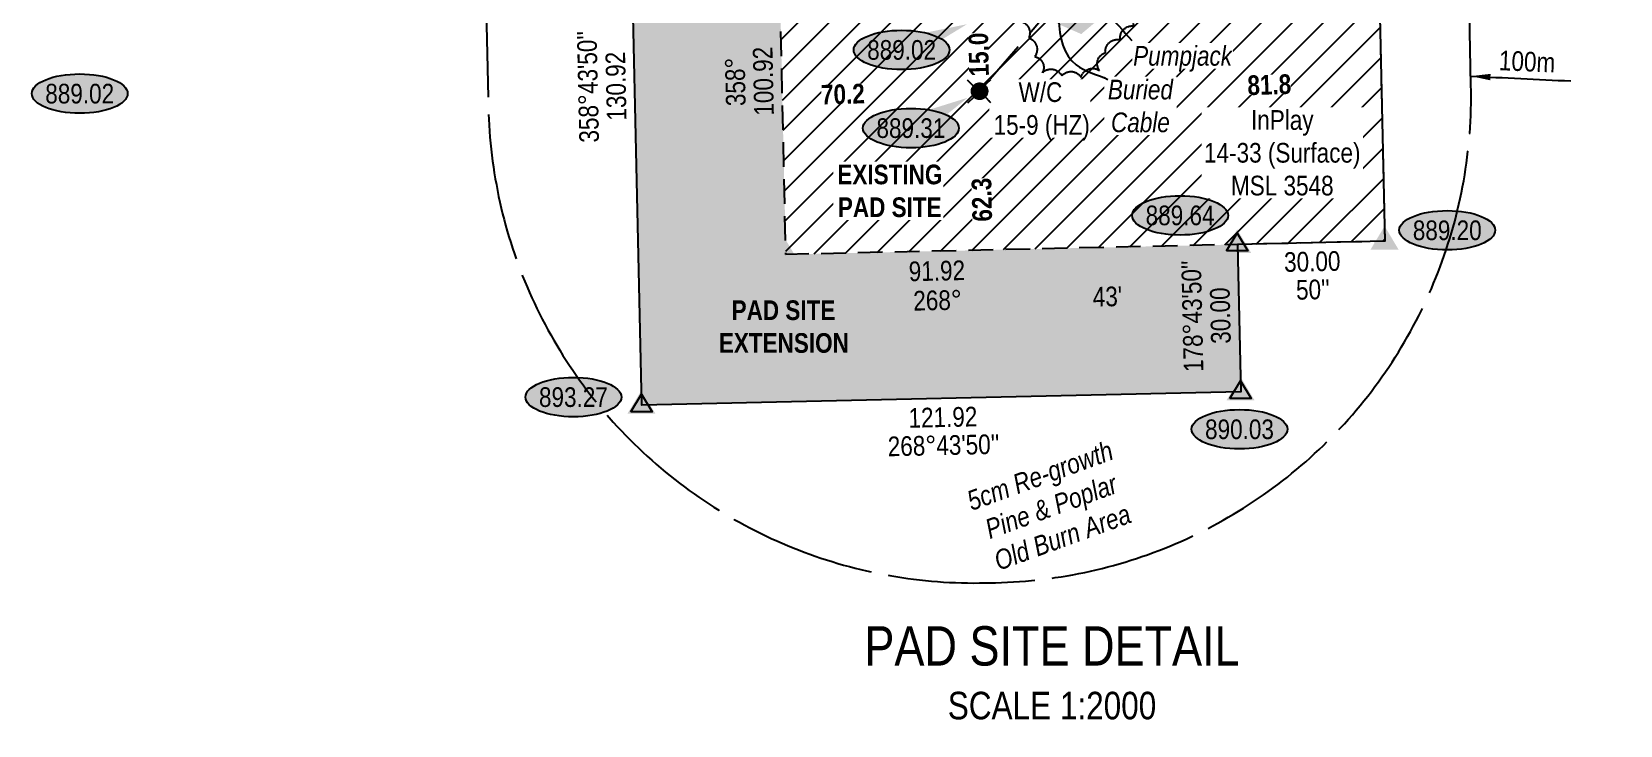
# Model space of a CAD drawing. Extents: x 605887 to 611946, y 5883916 to 5888528.
# Drawn here: x 607028 to 607836, y 5883916 to 5884268 of the extents above; entities that cross this region are included whole.
import ezdxf
from ezdxf.enums import TextEntityAlignment as Align

# ---------------------------------------------------------------- set-up
doc = ezdxf.new("R2010")
doc.units = 0
doc.header["$LTSCALE"] = 5
for name, pattern in [('0', [1, 1, 0]), ('foc-ACCESSROAD', [3.75, 2.5, -1.25]), ('foc-BUFFER', [16.75, 15, -1.75]), ('foc-DRILLPATH', [14.75, 6, -1.75, 1.75, -1.75, 1.75, -1.75])]:
    doc.linetypes.add(name, pattern=pattern)
for name, color, linetype in [('AS-CABLE', 224, 'foc-CABLE'), ('AS-ROADS', 254, 'Continuous'), ('AUX-BUFFER', 7, 'foc-BUFFER'), ('C-WS', 13, 'foc-ACCESSROAD'), ('DETAIL-T', 7, 'Continuous'), ('L-BD', 7, 'Continuous'), ('L-MON', 1, 'Continuous'), ('P-ELEVATION', 7, 'Continuous'), ('P-PDRILLPATH', 12, 'foc-DRILLPATH'), ('P-PROPOSED', 10, 'Continuous'), ('P-PROPOSED-H', 21, 'Continuous'), ('P-TXT', 4, 'Continuous'), ('T-BUSH', 110, '0'), ('T-BUSH-T', 110, 'Continuous')]:
    doc.layers.add(name, color=color, linetype=linetype)
doc.layers.add('C-AR-T', color=13, linetype='Continuous', lineweight=9)
doc.layers.add('T-TEXT', color=48, linetype='Continuous', lineweight=18)
doc.layers.add('P-PROPOSED-EXISTING-H', color=7, linetype='Continuous', true_color=0xffeebd)
doc.styles.add('80', font='ARIALN.TTF', dxfattribs={"height": 10})
doc.styles.add('80CG', font='ARIALN.TTF', dxfattribs={"height": 10})
doc.styles.add('80L', font='ARIALN.TTF', dxfattribs={"height": 10})
doc.styles.add('80LS', font='ARIALNI.TTF', dxfattribs={"height": 10})
doc.styles.add('foc-LtypeFont', font='ARIALN.TTF', dxfattribs={"height": 7.35})
doc.linetypes.add('foc-CABLE', pattern='A,2,-1,["C",foc-LtypeFont,S=0.2,R=0,X=-0.625,Y=-0.75],-1.24,8', length=12.24)
doc.dimstyles.new('CG2011', dxfattribs={"dimscale": 5, "dimtxt": 9, "dimasz": 2, "dimexe": 0.2, "dimexo": 0.0625, "dimgap": 0.5, "dimtad": 0, "dimtih": 1, "dimtoh": 1, "dimzin": 0, "dimdsep": 46, "dimtxsty": '80CG', "dimcen": 0.1, "dimse1": 1, "dimse2": 1, "dimclrd": 256, "dimclrt": 256, "dimaunit": 1, "dimadec": 4, "dimazin": 0, "dimtfac": 0.06, "dimtofl": 0, "dimtmove": 0, "dimatfit": 1, "dimfxl": 0.2, "dimtolj": 1, "dimtzin": 0, "dimlwd": -1, "dimarcsym": 0})
doc.dimstyles.new('Compass 5 000', dxfattribs={"dimscale": 5, "dimtxt": 9, "dimasz": 2, "dimexe": 0.2, "dimexo": 0.0625, "dimgap": 0.5, "dimtad": 0, "dimtih": 1, "dimtoh": 1, "dimzin": 0, "dimdsep": 46, "dimtxsty": '80CG', "dimcen": 0.1, "dimse1": 1, "dimse2": 1, "dimclrd": 256, "dimclrt": 256, "dimaunit": 1, "dimadec": 4, "dimazin": 0, "dimtfac": 0.06, "dimtofl": 0, "dimtmove": 0, "dimatfit": 1, "dimfxl": 0.2, "dimtolj": 1, "dimtzin": 0, "dimlwd": -1, "dimarcsym": 0})

# ---------------------------------------------------------------- blocks, each defined once
blk = doc.blocks.new('WC')
at = {"layer": 'L-MON'}
h = blk.add_hatch(color=255, dxfattribs=at)
h.dxf.hatch_style = 1
edge = h.paths.add_edge_path()
edge.add_arc((0, 0), 0.9, 0, 360)
at = {"layer": 'L-MON', "color": 240, "flags": 128}
for points in [[(-0.62, 0.5), (-1.23, 1.12)], [(0.52, 0.61), (1.13, 1.21)], [(-1.18, -1.18), (-0.56, -0.57)], [(1.16, -1.18), (0.56, -0.57)]]:
    blk.add_lwpolyline(points, dxfattribs=at)
at = {"layer": 'L-MON', "color": 240}
for radius in [0.8, 0.373]:
    blk.add_circle((0, 0), radius, dxfattribs=at)
blk = doc.blocks.new('STRIA')
blk.add_hatch(color=255).paths.add_polyline_path([(-0.04, 1.52), (-1.47, -0.87), (1.39, -0.87)])
blk = doc.blocks.new('STRIAA')
blk.add_blockref('STRIA', (0, 0))
blk = doc.blocks.new('STRIB')
at = {"color": 1}
blk.add_solid([(-1.12, -0.67), (-0.04, 1.13), (1.04, -0.67)], dxfattribs=at)
blk = doc.blocks.new('STRIBB')
blk.add_blockref('STRIB', (0, 0))
blk = doc.blocks.new('STRICC')
for name in ['STRIAA', 'STRIBB']:
    blk.add_blockref(name, (0, 0))
blk = doc.blocks.new('fdspike')
blk.add_blockref('STRICC', (0, 0))
blk = doc.blocks.new('TRIA')
blk.add_hatch(color=255).paths.add_polyline_path([(-0.04, 1.52), (-1.47, -0.87), (1.39, -0.87)])
blk = doc.blocks.new('TRIAA')
blk.add_blockref('TRIA', (0, 0))
blk = doc.blocks.new('TRIB')
at = {"color": 1}
blk.add_lwpolyline([(-1.12, -0.67), (-0.04, 1.13), (1.04, -0.67)], close=True, dxfattribs=at)
blk = doc.blocks.new('TRIBB')
blk.add_blockref('TRIB', (0, 0))
blk = doc.blocks.new('TRICC')
for name in ['TRIAA', 'TRIBB']:
    blk.add_blockref(name, (0, 0))
blk = doc.blocks.new('plspike')
blk.add_blockref('TRICC', (0, 0))
blk = doc.blocks.new('*U441')
at = {"layer": 'P-ELEVATION'}
h = blk.add_hatch(color=111, dxfattribs=at)
h.dxf.hatch_style = 1
edge = h.paths.add_edge_path()
edge.add_ellipse((0, 0), major_axis=(-24.38, 0), ratio=0.410256, start_angle=0, end_angle=360)
at = {"layer": 'P-ELEVATION', "color": 7, "flags": 128}
blk.add_lwpolyline([(0, 0, 12.5, 0, 0), (12.61, 1.84, 0, 0, 0)], format="xyseb", dxfattribs=at)
at = {"layer": 'P-ELEVATION', "color": 7}
blk.add_ellipse((0, 0), major_axis=(-24.38, 0), ratio=0.410256, dxfattribs=at)
at = {"layer": 'P-ELEVATION', "style": '80'}
blk.add_attdef('ELEVATION', text='', height=10, dxfattribs=at).set_placement((0, 0), align=Align.MIDDLE_CENTER)
blk = doc.blocks.new('*U512')
at = {"layer": 'P-ELEVATION'}
h = blk.add_hatch(color=111, dxfattribs=at)
h.dxf.hatch_style = 1
edge = h.paths.add_edge_path()
edge.add_ellipse((0, 0), major_axis=(-24.38, 0), ratio=0.410256, start_angle=0, end_angle=360)
at = {"layer": 'P-ELEVATION', "color": 7, "flags": 128}
blk.add_lwpolyline([(0, 0, 12.5, 0, 0), (28.78, 15.41, 0, 0, 0)], format="xyseb", dxfattribs=at)
at = {"layer": 'P-ELEVATION', "color": 7}
blk.add_ellipse((0, 0), major_axis=(-24.38, 0), ratio=0.410256, dxfattribs=at)
at = {"layer": 'P-ELEVATION', "style": '80'}
blk.add_attdef('ELEVATION', text='', height=10, dxfattribs=at).set_placement((0, 0), align=Align.MIDDLE_CENTER)
blk = doc.blocks.new('*U510')
at = {"layer": 'P-ELEVATION'}
h = blk.add_hatch(color=111, dxfattribs=at)
h.dxf.hatch_style = 1
edge = h.paths.add_edge_path()
edge.add_ellipse((0, 0), major_axis=(-24.38, 0), ratio=0.410256, start_angle=0, end_angle=360)
at = {"layer": 'P-ELEVATION', "color": 7, "flags": 128}
blk.add_lwpolyline([(0, 0, 12.5, 0, 0), (33.27, 13.07, 0, 0, 0)], format="xyseb", dxfattribs=at)
at = {"layer": 'P-ELEVATION', "color": 7}
blk.add_ellipse((0, 0), major_axis=(-24.38, 0), ratio=0.410256, dxfattribs=at)
at = {"layer": 'P-ELEVATION', "style": '80'}
blk.add_attdef('ELEVATION', text='', height=10, dxfattribs=at).set_placement((0, 0), align=Align.MIDDLE_CENTER)

msp = doc.modelspace()

# ---------------------------------------------------------------- hatches: boundary and pattern name
at = {"layer": 'P-PROPOSED-EXISTING-H'}
h = msp.add_hatch(dxfattribs=at)
h.set_pattern_fill('ANSI31', color=256, scale=3.498778)
h.set_pattern_definition([(45, (6458.071, 2441.171), (-7.854980424, 7.854980424), [])])
h.paths.add_polyline_path([(607557.144, 5884462.933), (607709.458, 5884466.307), (607716.206, 5884161.704), (607411.602, 5884154.956), (607404.854, 5884459.559), (607506.876, 5884461.819), (607501.646, 5884697.9), (607551.914, 5884699.014)])
at = {"layer": 'P-PROPOSED-H'}
h = msp.add_hatch(color=256, dxfattribs=at)
h.dxf.hatch_style = 1
h.paths.add_polyline_path([(607641.254, 5884160.043), (607411.602, 5884154.956), (607406.017, 5884407.093), (607331.065, 5884405.433), (607338.311, 5884078.344), (607642.915, 5884085.091)])

# ---------------------------------------------------------------- linework, layer by layer
at = {"layer": 'AS-ROADS', "const_width": 9.996, "flags": 128}
msp.add_lwpolyline([(607529.868, 5884715.006), (607529.451, 5884649.638), (607529.248, 5884579.756), (607529.836, 5884515.543), (607532.986, 5884460.383), (607536.183, 5884411.683), (607541.631, 5884370.868), (607563.091, 5884339.203), (607578.273, 5884310.916), (607576.848, 5884286.111), (607560.988, 5884272.808), (607542.431, 5884280.866), (607532.826, 5884305.158), (607538.431, 5884334.971), (607540.983, 5884371.018)], dxfattribs=at)
at = {"layer": 'AUX-BUFFER', "color": 251, "linetype": 'foc-BUFFER', "flags": 128}
msp.add_lwpolyline([(607258.569, 5884309.841), (607260.34, 5884229.893, 0.4142136), (607513.16, 5883988.031), (607518.157, 5883988.142, 0.4142136), (607760.018, 5884240.962), (607758.247, 5884320.911, 0.4142136), (607505.427, 5884562.772), (607500.43, 5884562.661, 0.4142136)], format="xyb", close=True, dxfattribs=at)
at = {"layer": 'C-WS', "flags": 128}
msp.add_lwpolyline([(607557.144, 5884462.933), (607709.458, 5884466.307), (607716.206, 5884161.704), (607411.602, 5884154.956), (607404.854, 5884459.559), (607506.876, 5884461.819), (607501.646, 5884697.9), (607551.914, 5884699.014), (607557.144, 5884462.933)], close=True, dxfattribs=at)
at = {"layer": 'T-BUSH', "flags": 128}
msp.add_lwpolyline([(607385.282, 5884702.21, -0.5205671), (607395.252, 5884701.496, -0.5205671), (607405.223, 5884700.782, -0.5205671), (607415.193, 5884700.068, -0.5205671), (607425.163, 5884699.354, -0.5205671), (607435.134, 5884698.64, -0.5205671), (607445.104, 5884697.926, -0.5205671), (607455.075, 5884697.216, -0.5205671), (607465.046, 5884696.506, -0.5205671), (607475.017, 5884695.797, -0.5205671), (607484.994, 5884695.289, -0.5205671), (607494.989, 5884695.391, -0.5205671), (607504.985, 5884695.492, -0.5205671), (607512.784, 5884690.075, -0.5205671), (607514.518, 5884680.573, -0.5205671), (607514.887, 5884670.584, -0.5205671), (607515.255, 5884660.595, -0.5205671), (607515.623, 5884650.606, -0.5205671), (607515.992, 5884640.617, -0.5205671), (607516.185, 5884630.626, -0.5205671), (607515.923, 5884620.634, -0.5205671), (607515.66, 5884610.641, -0.5205671), (607515.397, 5884600.649, -0.5205671), (607515.135, 5884590.656, -0.5205671), (607514.872, 5884580.664, -0.5205671), (607514.739, 5884570.669, -0.5205671), (607514.688, 5884560.673, -0.5205671), (607514.638, 5884550.677, -0.5205671), (607514.587, 5884540.681, -0.5205671), (607514.536, 5884530.686, -0.5205671), (607514.458, 5884520.693, -0.5205671), (607511.996, 5884511.005, -0.5205671), (607509.534, 5884501.317, -0.5205671), (607507.071, 5884491.629, -0.5205671), (607506.499, 5884481.65, -0.5205671), (607505.936, 5884471.67, -0.5205671), (607505.373, 5884461.69, -0.5205671), (607504.811, 5884451.71, -0.5205671), (607503.306, 5884441.862, -0.5205671), (607501.1, 5884432.112, -0.5205671), (607498.894, 5884422.363, -0.5205671), (607496.688, 5884412.614, -0.5205671), (607494.711, 5884402.821, -0.5205671), (607493.23, 5884392.935, -0.5205671), (607491.749, 5884383.049, -0.5205671), (607490.269, 5884373.164, -0.5205671), (607488.788, 5884363.278, -0.5205671), (607490.652, 5884353.537, -0.5205671), (607492.984, 5884343.817, -0.5205671), (607495.316, 5884334.097, -0.5205671), (607499.014, 5884324.913, -0.5205671), (607503.915, 5884316.201, -0.5205671), (607508.815, 5884307.488, -0.5205671), (607513.716, 5884298.776, -0.5205671), (607519.146, 5884290.389, -0.5205671), (607524.704, 5884282.081, -0.5205671), (607530.042, 5884273.634, -0.5205671), (607535.126, 5884265.028, -0.5205671), (607538.066, 5884255.502, -0.5205671), (607542.067, 5884247.318, -0.5205671), (607551.938, 5884245.739, -0.5205671), (607561.728, 5884244.982, -0.5205671), (607571.108, 5884248.438, -0.5205671), (607574.102, 5884257.489, -0.5205671), (607581.679, 5884264.009, -0.5205671), (607588.754, 5884270.993, -0.5205671), (607593.716, 5884279.45, -0.5205671), (607595.173, 5884289.34, -0.5205671), (607597.469, 5884298.795, -0.5205671), (607604.689, 5884305.709, -0.5205671), (607611.909, 5884312.622, -0.5205671), (607617.571, 5884320.612, -0.5205671), (607621.481, 5884329.811, -0.5205671), (607625.392, 5884339.01, -0.5205671), (607630.842, 5884347.347, -0.5205671), (607636.644, 5884355.487, -0.5205671), (607642.446, 5884363.627, -0.5205671), (607648.249, 5884371.766, -0.5205671), (607644.959, 5884381.199, -0.5205671), (607641.655, 5884390.633, -0.5205671), (607638.352, 5884400.068, -0.5205671), (607632.576, 5884405.525, -0.5205671), (607622.654, 5884404.313, -0.5205671), (607614.354, 5884409.019, -0.5205671), (607606.435, 5884415.12, -0.5205671), (607598.517, 5884421.22, -0.5205671), (607590.599, 5884427.321, -0.5205671), (607582.038, 5884432.441, -0.5205671), (607573.28, 5884437.26, -0.5205671), (607564.522, 5884442.079, -0.5205671), (607555.765, 5884446.898, -0.5205671), (607550.657, 5884454.094, -0.5205671), (607549.791, 5884464.052, -0.5205671), (607548.925, 5884474.011, -0.5205671), (607548.06, 5884483.969, -0.5205671), (607547.194, 5884493.928, -0.5205671), (607546.329, 5884503.886, -0.5205671), (607546.062, 5884513.876, -0.5205671), (607545.887, 5884523.87, -0.5205671), (607545.713, 5884533.865, -0.5205671), (607545.539, 5884543.859, -0.5205671), (607545.365, 5884553.854, -0.5205671), (607545.191, 5884563.848, -0.5205671), (607544.807, 5884573.836, -0.5205671), (607544.382, 5884583.823, -0.5205671), (607543.958, 5884593.81, -0.5205671), (607543.533, 5884603.797, -0.5205671), (607543.602, 5884613.783, -0.5205671), (607544.073, 5884623.768, -0.5205671), (607544.544, 5884633.753, -0.5205671), (607545.015, 5884643.738, -0.5205671), (607545.593, 5884653.715, -0.5205671), (607546.507, 5884663.67, -0.5205671), (607547.421, 5884673.624, -0.5205671), (607549.705, 5884683.119, -0.5205671), (607554.974, 5884691.613, -0.5205671), (607562.653, 5884696.579, -0.5205671), (607572.598, 5884697.133, -0.5205671), (607582.594, 5884697.131, -0.5205671), (607592.59, 5884697.129, -0.5205671), (607602.586, 5884697.127, -0.5205671), (607612.582, 5884697.124, -0.5205671), (607622.507, 5884698.291, -0.5205671), (607632.428, 5884699.508, -0.5205671), (607642.35, 5884700.725, -0.5205671), (607650.658, 5884701.744, -0.5205671)], format="xyb", dxfattribs=at)

# ---------------------------------------------------------------- block references
at = {"xscale": 0.99960113, "yscale": 0.99960113, "zscale": 0.99960113}
for p, values in [((607052.524, 5884236.705), {'ELEVATION': '889.02'}), ((607747.941, 5884167.252), {'ELEVATION': '889.20'}), ((607303.591, 5884082.46), {'ELEVATION': '893.27'}), ((607642.297, 5884066.117), {'ELEVATION': '890.03'})]:
    msp.add_blockref('*U441', p, dxfattribs=at).add_auto_attribs(values)
at = {"layer": 'L-MON', "xscale": 4.998005649999984, "yscale": 4.998005649999984, "zscale": 4.998005649999984}
for name, p in [('plspike', (607641.323, 5884160.071)), ('fdspike', (607716.278, 5884161.753)), ('fdspike', (607411.638, 5884154.961)), ('plspike', (607338.378, 5884078.326)), ('plspike', (607643.028, 5884085.158))]:
    msp.add_blockref(name, p, dxfattribs=at)

# ---------------------------------------------------------------- texts
at = {"layer": 'AUX-BUFFER', "style": '80CG'}
msp.add_text('100m', height=9.9925, rotation=357.513419, dxfattribs=at).set_placement((607788.572, 5884253.024), align=Align.MIDDLE_CENTER)
at = {"layer": 'DETAIL-T', "color": 3, "insert": (607546.965, 5883942.253), "char_height": 19.98625, "width": 190.17827, "attachment_point": 5, "style": '80CG', "bg_fill": 3, "box_fill_scale": 1.15, "bg_fill_color": 256, "bg_fill_true_color": 256, "bg_fill_transparency": 0}
msp.add_mtext('PAD SITE DETAIL\\P{\\H0.7x;SCALE 1:2000}', dxfattribs=at)
at = {"layer": 'L-BD', "style": '80L'}
for s, height, rotation, p in [("358°43'50''", 9.99601, 91.2691, (607310.98, 5884240.174)), ('130.92', 9.996, 91.2691, (607325.221, 5884240.489)), ('100.92', 9.996, 91.2691, (607400.153, 5884243.008)), ('358°', 9.996, 91.2691, (607385.912, 5884242.692)), ('91.92', 9.996, 1.2691, (607488.422, 5884146.659)), ("178°43'50''", 9.99601, 91.2691, (607618.316, 5884123.559)), ('30.00', 9.996, 1.2691, (607679.294, 5884151.387)), ("50''", 9.996, 1.2691, (607679.609, 5884137.147)), ('268°', 9.996, 1.2691, (607488.754, 5884131.669)), ("43'", 9.996, 1.2691, (607575.15, 5884133.583)), ('30.00', 9.996, 91.2691, (607632.557, 5884123.875)), ('121.92', 9.996, 1.2691, (607491.479, 5884072.238)), ("268°43'50''", 9.99601, 1.2691, (607491.795, 5884057.997))]:
    msp.add_text(s, height=height, rotation=rotation, dxfattribs=at).set_placement(p, align=Align.MIDDLE)
at = {"layer": 'P-TXT', "insert": (607377.03, 5884131.632), "char_height": 9.9916, "attachment_point": 1, "style": '80L'}
msp.add_mtext_dynamic_manual_height_columns('\\pi7.002;{\\fArial Narrow|b1|i0|c0|p34;PAD SITE \\P\\pi0.49657;EXTENSION}', width=65.38649, gutter_width=50, heights=[0], dxfattribs=at)
at = {"layer": 'T-BUSH-T', "insert": (607539.117, 5884047.264), "char_height": 9.99601, "width": 89.42682, "attachment_point": 2, "rotation": 20, "style": '80LS'}
msp.add_mtext('5cm Re-growth Pine & Poplar\\P{\\C48;Old Burn Area}', dxfattribs=at)

# ---------------------------------------------------------------- leaders
at = {"layer": 'AUX-BUFFER', "linetype": 'Continuous', "path_type": 1}
msp.add_leader([(607759.916, 5884245.595), (607810.776, 5884243.15)], dimstyle='CG2011', override={"dimasz": 2, "dimgap": 0.5, "dimtad": 0}, dxfattribs=at)

# ---------------------------------------------------------------- next in the draw order: texts
at = {"layer": 'AS-CABLE', "insert": (607591.913, 5884243.775), "char_height": 9.99601, "width": 33.75638, "attachment_point": 2, "style": '80LS', "bg_fill": 3, "box_fill_scale": 1.15, "bg_fill_color": 256, "bg_fill_true_color": 256, "bg_fill_transparency": 0}
msp.add_mtext('Buried Cable', dxfattribs=at)
at = {"layer": 'C-AR-T', "insert": (607664.054, 5884206.57), "char_height": 9.99601, "width": 78.96344, "attachment_point": 5, "style": '80CG', "bg_fill": 3, "box_fill_scale": 1.15, "bg_fill_color": 256, "bg_fill_true_color": 256, "bg_fill_transparency": 0}
msp.add_mtext('\\A1;InPlay\\P14-33 (Surface)\\PMSL 3548', dxfattribs=at)
at = {"layer": 'L-BD', "color": 3, "char_height": 9.98437, "attachment_point": 5, "style": '80L', "bg_fill": 3, "box_fill_scale": 1, "bg_fill_color": 256, "bg_fill_transparency": 0}
for s, insert, rotation in [('{\\fArial Narrow|b1|i0|c0|p34;15.0}', (607509.711, 5884256.574), 91.269167), ('{\\fArial Narrow|b1|i0|c0|p34;70.2}', (607440.63, 5884236.386), 1.799714)]:
    msp.add_mtext_dynamic_manual_height_columns(s, width=21.80666, gutter_width=49.951, heights=[0], dxfattribs=dict(at, insert=insert, rotation=rotation))
at = {"layer": 'P-TXT', "insert": (607437.329, 5884200.627), "char_height": 9.9916, "attachment_point": 1, "style": '80L', "bg_fill": 3, "box_fill_scale": 1.15, "bg_fill_color": 256, "bg_fill_true_color": 256, "bg_fill_transparency": 0}
msp.add_mtext_dynamic_manual_height_columns('\\pi0.47966;{\\fArial Narrow|b1|i0|c0|p34;EXISTING \\P\\pi0.73524;PAD SITE}', width=52.85294, gutter_width=50, heights=[0], dxfattribs=at)

# ---------------------------------------------------------------- next in the draw order: block references
at = {"xscale": 0.99960113, "yscale": 0.99960113, "zscale": 0.99960113}
for name, p, values in [('*U510', (607470.483, 5884258.921), {'ELEVATION': '889.02'}), ('*U512', (607475.204, 5884219.181), {'ELEVATION': '889.31'}), ('*U441', (607612.092, 5884174.812), {'ELEVATION': '889.64'})]:
    msp.add_blockref(name, p, dxfattribs=at).add_auto_attribs(values)

# ---------------------------------------------------------------- next in the draw order: texts
at = {"layer": 'T-TEXT', "insert": (607589.25, 5884260.901), "char_height": 9.9946, "attachment_point": 1, "style": '80L', "bg_fill": 3, "box_fill_scale": 1.15, "bg_fill_color": 256, "bg_fill_transparency": 0}
msp.add_mtext_dynamic_manual_height_columns('\\pi-1.021;{\\fArial Narrow|b0|i1|c0|p34;Pumpjack}', width=48.28557, gutter_width=49.993, heights=[0], dxfattribs=at)

# ---------------------------------------------------------------- next in the draw order: leaders
at = {"layer": 'AS-CABLE', "linetype": 'ByBlock', "path_type": 1}
msp.add_leader([(607548.452, 5884303.924), (607559.224, 5884251.336), (607575.374, 5884243.953)], dimstyle='Compass 5 000', override={"dimgap": 0.5, "dimtad": 0}, dxfattribs=at)

# ---------------------------------------------------------------- next in the draw order: linework, layer by layer
at = {"layer": 'P-PROPOSED', "flags": 128}
msp.add_lwpolyline([(607404.854, 5884459.559), (607709.458, 5884466.307), (607716.206, 5884161.704), (607641.254, 5884160.043), (607642.915, 5884085.091), (607338.311, 5884078.344), (607331.065, 5884405.433), (607406.017, 5884407.093)], close=True, dxfattribs=at)

# ---------------------------------------------------------------- next in the draw order: leaders
at = {"layer": 'T-TEXT', "path_type": 1}
msp.add_leader([(607561.137, 5884293.378), (607587.533, 5884263.647)], dimstyle='Compass 5 000', override={"dimgap": 0.5, "dimtad": 0}, dxfattribs=at)

# ---------------------------------------------------------------- next in the draw order: texts
at = {"layer": 'L-BD', "color": 3, "char_height": 9.98437, "attachment_point": 5, "style": '80L', "bg_fill": 3, "box_fill_scale": 1, "bg_fill_color": 256, "bg_fill_transparency": 0}
for s, insert, rotation in [('{\\fArial Narrow|b1|i0|c0|p34;81.8}', (607657.45, 5884241.19), 1.799714), ('{\\fArial Narrow|b1|i0|c0|p34;62.3}', (607511.346, 5884182.769), 91.269167)]:
    msp.add_mtext_dynamic_manual_height_columns(s, width=21.80666, gutter_width=49.951, heights=[0], dxfattribs=dict(at, insert=insert, rotation=rotation))

# ---------------------------------------------------------------- next in the draw order: linework, layer by layer
at = {"layer": 'P-PDRILLPATH', "flags": 128}
msp.add_lwpolyline([(607510.124, 5884237.926), (607835.908, 5884614.767)], dxfattribs=at)

# ---------------------------------------------------------------- next in the draw order: texts
at = {"layer": 'L-BD', "insert": (607516.593, 5884227.641), "char_height": 9.98787, "attachment_point": 4, "style": '80L', "bg_fill": 3, "box_fill_scale": 1.15, "bg_fill_color": 256, "bg_fill_transparency": 0}
msp.add_mtext_dynamic_manual_height_columns('\\pi13.369;W/C\\P\\pi0.66311;15-9 (HZ)', width=48.34958, gutter_width=49.951, heights=[0], dxfattribs=at)

# ---------------------------------------------------------------- next in the draw order: block references
at = {"layer": 'L-MON', "xscale": 4.998005649999984, "yscale": 4.998005649999984, "zscale": 4.998005649999984}
msp.add_blockref('WC', (607510.124, 5884237.926), dxfattribs=at)

doc.saveas('drawing.dxf')
